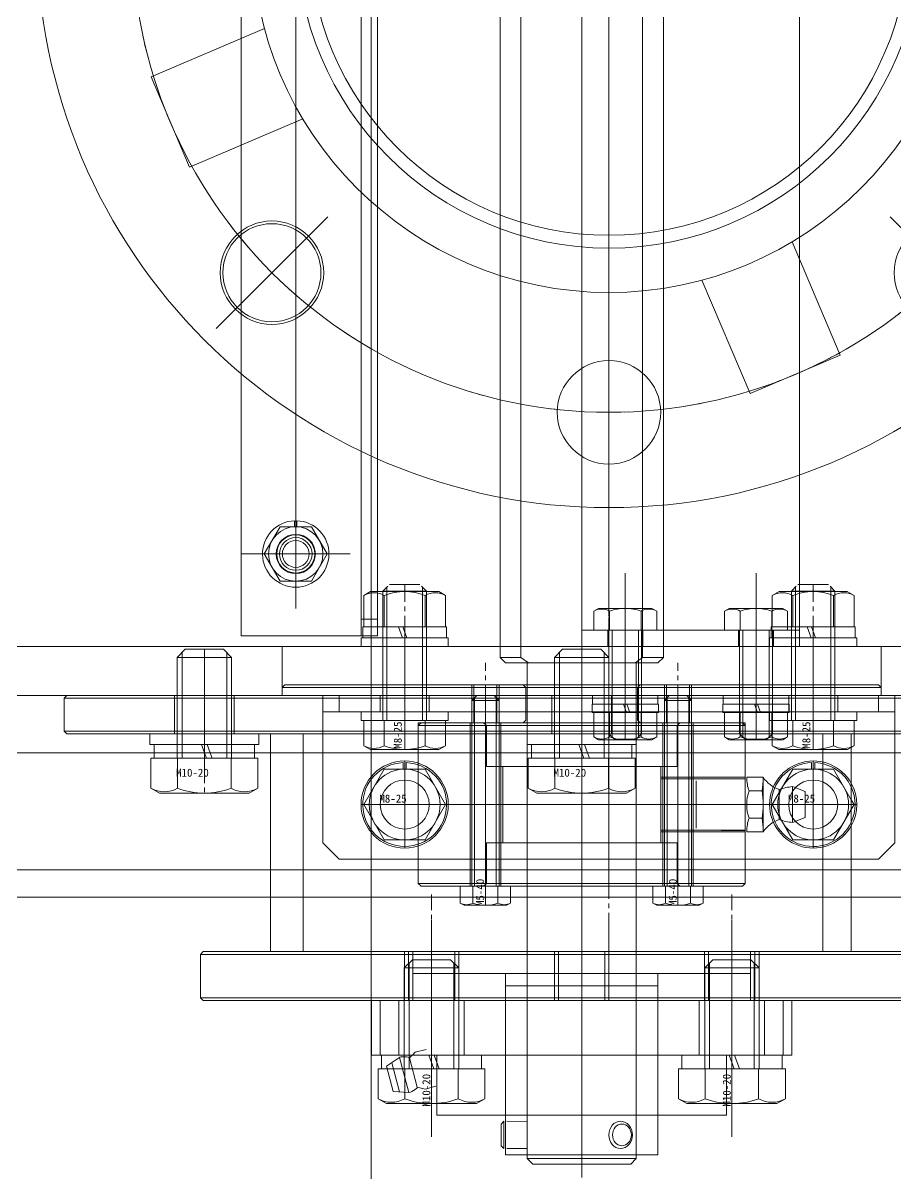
# Model space of a CAD drawing. Units: millimetres at full size. Extents: x -21196 to 21204, y -11807 to 11807.
# Drawn here: x -12754.5 to -12594.4, y -4300 to -4088.9 of the extents above; entities that cross this region are included whole.
import ezdxf
from ezdxf.enums import TextEntityAlignment as Align

# ---------------------------------------------------------------- set-up
doc = ezdxf.new("R2010")
doc.units = ezdxf.units.MM
doc.header["$LTSCALE"] = 0.5
doc.linetypes.add('USER4', pattern=[27.1, 22, -1.7, 1.7, -1.7])
doc.layers.add('1-0_設備-5(241129配置図菊池追記(立面図).jww)(機器配置図 260128.dwg)', color=7, linetype='Continuous', lineweight=9)
doc.styles.add('ＭＳ ゴシック', font='')
doc.styles.get('ＭＳ ゴシック').set_extended_font_data('MS Gothic')

msp = doc.modelspace()

# ---------------------------------------------------------------- linework, layer by layer
at = {"layer": '1-0_設備-5(241129配置図菊池追記(立面図).jww)(機器配置図 260128.dwg)'}
for p, q in [((-12690.5242, -3505.1129), (-12690.5242, -4575.1129)), ((-12663.0725, -4205.3557), (-12663.0725, -3939.3557)), ((-12640.7119, -4205.3557), (-12640.7119, -3939.3557)), ((-12714.3922, -3944.3558), (-12714.3922, -4201.3558)), ((-12692.3922, -3944.3558), (-12692.3922, -4201.3558)), ((-12689.3922, -3944.3558), (-12689.3922, -4201.3558)), ((-12666.8922, -4205.3557), (-12666.8922, -3945.3557)), ((-12636.8922, -4205.3557), (-12636.8922, -3945.3557)), ((-12646.8922, -3947.8558), (-12646.8922, -4197.8558)), ((-12704.3922, -3950.7558), (-12704.3922, -4194.9558)), ((-12710.13, -4089.9214), (-12730.953, -4098.7603)), ((-12719.0171, -4144.9807), (-12698.511, -4124.4746)), ((-12574.7673, -4144.9807), (-12595.2734, -4124.4746)), ((-12629.8266, -4136.0936), (-12620.9878, -4156.9166)), ((-12646.8922, -4174.8558), (-12646.8922, -4145.8558)), ((-12707.2789, -4181.3558), (-12710.1657, -4186.3558)), ((-12704.6172, -4181.3558), (-12704.6172, -4180.26)), ((-12704.1672, -4181.3558), (-12704.1672, -4180.26)), ((-12695.7922, -4186.3558), (-12712.9922, -4186.3558)), ((-12710.1657, -4186.3558), (-12707.2789, -4191.3558)), ((-12701.5054, -4191.3558), (-12698.6187, -4186.3558)), ((-12707.2789, -4191.3558), (-12701.5054, -4191.3558)), ((-12688.3922, -4193.1558), (-12687.4922, -4192.2559)), ((-12687.6422, -4197.2559), (-12687.6422, -4192.4058)), ((-12687.1922, -4191.9558), (-12681.5922, -4191.9558)), ((-12680.3922, -4193.1558), (-12681.2922, -4192.2559)), ((-12681.1422, -4197.2559), (-12681.1422, -4192.4058)), ((-12613.3922, -4193.1558), (-12612.4922, -4192.2559)), ((-12612.6422, -4197.2559), (-12612.6422, -4192.4058)), ((-12612.1922, -4191.9558), (-12606.5922, -4191.9558)), ((-12605.3922, -4193.1558), (-12606.2922, -4192.2559)), ((-12606.1422, -4197.2559), (-12606.1422, -4192.4058)), ((-12678.1422, -4193.2559), (-12690.6422, -4193.2559)), ((-12688.3922, -4193.1558), (-12680.3922, -4193.1558)), ((-12688.3922, -4197.2559), (-12688.3922, -4193.1558)), ((-12688.145, -4199.7559), (-12688.145, -4193.9808)), ((-12680.6394, -4199.7559), (-12680.6394, -4193.9808)), ((-12680.3922, -4197.2559), (-12680.3922, -4193.1558)), ((-12603.1422, -4193.2559), (-12615.6422, -4193.2559)), ((-12613.3922, -4193.1558), (-12605.3922, -4193.1558)), ((-12613.3922, -4197.2559), (-12613.3922, -4193.1558)), ((-12613.145, -4199.7559), (-12613.145, -4193.9808)), ((-12605.6394, -4199.7559), (-12605.6394, -4193.9808)), ((-12605.3922, -4197.2559), (-12605.3922, -4193.1558)), ((-12649.6657, -4196.8601), (-12648.7922, -4196.3558)), ((-12638.9922, -4196.3558), (-12648.7922, -4196.3558)), ((-12638.1187, -4196.8601), (-12638.9922, -4196.3558)), ((-12625.6657, -4196.8601), (-12624.7922, -4196.3558)), ((-12614.9922, -4196.3558), (-12624.7922, -4196.3558)), ((-12614.1187, -4196.8601), (-12614.9922, -4196.3558)), ((-12689.3922, -4198.3558), (-12692.3922, -4198.3558)), ((-12688.3922, -4216.9558), (-12688.3922, -4197.2559)), ((-12687.6422, -4216.9558), (-12687.6422, -4197.2559)), ((-12681.1422, -4216.9558), (-12681.1422, -4197.2559)), ((-12680.3922, -4216.9558), (-12680.3922, -4197.2559)), ((-12649.6657, -4200.3558), (-12649.6657, -4196.8601)), ((-12646.7789, -4200.3558), (-12646.7789, -4196.8601)), ((-12641.0054, -4200.3558), (-12641.0054, -4196.8601)), ((-12638.1187, -4200.3558), (-12638.1187, -4196.8601)), ((-12625.6657, -4200.3558), (-12625.6657, -4196.8601)), ((-12622.7789, -4200.3558), (-12622.7789, -4196.8601)), ((-12617.0054, -4200.3558), (-12617.0054, -4196.8601)), ((-12614.1187, -4200.3558), (-12614.1187, -4196.8601)), ((-12613.3922, -4216.9558), (-12613.3922, -4197.2559)), ((-12612.6422, -4216.9558), (-12612.6422, -4197.2559)), ((-12606.1422, -4216.9558), (-12606.1422, -4197.2559)), ((-12605.3922, -4216.9558), (-12605.3922, -4197.2559)), ((-12685.5201, -4199.7559), (-12692.0922, -4199.7559)), ((-12692.0922, -4199.7559), (-12692.0922, -4201.7559)), ((-12676.8866, -4199.7559), (-12691.8977, -4199.7559)), ((-12684.7922, -4201.7559), (-12685.5201, -4199.7559)), ((-12676.6922, -4199.7559), (-12684.7201, -4199.7559)), ((-12683.9922, -4201.7559), (-12684.7201, -4199.7559)), ((-12676.6922, -4201.7559), (-12676.6922, -4199.7559)), ((-12651.8922, -4200.3558), (-12611.8922, -4200.3558)), ((-12638.1187, -4200.3558), (-12649.6657, -4200.3558)), ((-12647.0922, -4200.3558), (-12647.0922, -4203.3558)), ((-12646.8922, -4200.3558), (-12646.8922, -4212.9558)), ((-12646.2922, -4200.3558), (-12646.2922, -4219.9558)), ((-12641.4922, -4200.3558), (-12641.4922, -4219.9558)), ((-12640.8922, -4200.3558), (-12640.8922, -4212.9558)), ((-12640.6922, -4200.3558), (-12640.6922, -4203.3558)), ((-12614.1187, -4200.3558), (-12625.6657, -4200.3558)), ((-12623.0922, -4200.3558), (-12623.0922, -4203.3558)), ((-12622.8922, -4200.3558), (-12622.8922, -4212.9558)), ((-12622.2922, -4200.3558), (-12622.2922, -4219.9558)), ((-12617.4922, -4200.3558), (-12617.4922, -4219.9558)), ((-12610.5201, -4199.7559), (-12617.0922, -4199.7559)), ((-12617.0922, -4199.7559), (-12617.0922, -4201.7559)), ((-12601.8866, -4199.7559), (-12616.8977, -4199.7559)), ((-12616.8922, -4200.3558), (-12616.8922, -4212.9558)), ((-12616.6922, -4200.3558), (-12616.6922, -4203.3558)), ((-12609.7922, -4201.7559), (-12610.5201, -4199.7559)), ((-12601.6922, -4199.7559), (-12609.7201, -4199.7559)), ((-12608.9922, -4201.7559), (-12609.7201, -4199.7559)), ((-12601.6922, -4201.7559), (-12601.6922, -4199.7559)), ((-12689.3922, -4201.3558), (-12714.3922, -4201.3558)), ((-12692.3922, -4201.7559), (-12676.3922, -4201.7559)), ((-12692.3922, -4201.7559), (-12692.3922, -4203.3559)), ((-12684.7922, -4201.7559), (-12692.0922, -4201.7559)), ((-12676.6922, -4201.7559), (-12683.9922, -4201.7559)), ((-12676.3922, -4201.7559), (-12676.3922, -4203.3559)), ((-12617.3922, -4201.7559), (-12601.3922, -4201.7559)), ((-12617.3922, -4201.7559), (-12617.3922, -4203.3559)), ((-12609.7922, -4201.7559), (-12617.0922, -4201.7559)), ((-12601.6922, -4201.7559), (-12608.9922, -4201.7559)), ((-12601.3922, -4201.7559), (-12601.3922, -4203.3559)), ((-12726.1742, -4205.3558), (-12724.6742, -4203.8558)), ((-12725.2742, -4223.8558), (-12725.2742, -4204.4558)), ((-12724.6742, -4203.8558), (-12717.6742, -4203.8558)), ((-12716.1742, -4205.3558), (-12717.6742, -4203.8558)), ((-12717.0742, -4223.8558), (-12717.0742, -4204.4558)), ((-12706.8922, -4212.3558), (-12706.8922, -4203.3558)), ((-12676.3922, -4203.3559), (-12692.3922, -4203.3559)), ((-12656.8922, -4205.3558), (-12655.3922, -4203.8558)), ((-12655.9922, -4223.8558), (-12655.9922, -4204.4558)), ((-12655.3922, -4203.8558), (-12648.3922, -4203.8558)), ((-12646.8922, -4205.3558), (-12648.3922, -4203.8558)), ((-12647.7922, -4223.8558), (-12647.7922, -4204.4558)), ((-12601.3922, -4203.3559), (-12617.3922, -4203.3559)), ((-12596.8922, -4212.3558), (-12596.8922, -4203.3558)), ((-12726.1742, -4223.8558), (-12726.1742, -4205.3558)), ((-12726.1742, -4205.3558), (-12716.1742, -4205.3558)), ((-12716.1742, -4223.8558), (-12716.1742, -4205.3558)), ((-12666.8922, -4205.3557), (-12665.8922, -4206.3557)), ((-12663.0725, -4205.3557), (-12666.8922, -4205.3557)), ((-12665.8922, -4206.3557), (-12637.8922, -4206.3557)), ((-12661.6902, -4206.3557), (-12663.0725, -4205.3557)), ((-12661.8922, -4296.6557), (-12661.8922, -4206.3557)), ((-12656.8922, -4223.8558), (-12656.8922, -4205.3558)), ((-12656.8922, -4205.3558), (-12646.8922, -4205.3558)), ((-12646.8922, -4223.8558), (-12646.8922, -4205.3558)), ((-12642.0942, -4206.3557), (-12640.7119, -4205.3557)), ((-12641.8922, -4296.6557), (-12641.8922, -4206.3557)), ((-12706.3922, -4210.3558), (-12706.8922, -4210.8558)), ((-12706.8922, -4212.3558), (-12706.8922, -4210.8558)), ((-12706.8922, -4210.8558), (-12596.8922, -4210.8558)), ((-12706.3922, -4210.3558), (-12597.3922, -4210.3558)), ((-12672.0699, -4217.3558), (-12672.0699, -4210.3558)), ((-12671.6699, -4217.3558), (-12671.6699, -4210.3558)), ((-12667.4699, -4217.3558), (-12667.4699, -4210.3558)), ((-12667.0699, -4217.3558), (-12667.0699, -4210.3558)), ((-12662.1422, -4210.8558), (-12662.6422, -4210.3558)), ((-12662.1422, -4216.8558), (-12662.1422, -4210.8558)), ((-12641.6422, -4210.8558), (-12641.1422, -4210.3558)), ((-12641.6422, -4216.8558), (-12641.6422, -4210.8558)), ((-12636.7145, -4217.3558), (-12636.7145, -4210.3558)), ((-12636.3145, -4217.3558), (-12636.3145, -4210.3558)), ((-12632.1145, -4217.3558), (-12632.1145, -4210.3558)), ((-12631.7145, -4217.3558), (-12631.7145, -4210.3558)), ((-12597.3922, -4210.3558), (-12596.8922, -4210.8558)), ((-12596.8922, -4210.8558), (-12596.8922, -4212.3558)), ((-12746.8922, -4212.8558), (-12746.3922, -4212.3558)), ((-12746.8922, -4218.8558), (-12746.8922, -4212.8558)), ((-12746.8922, -4212.8558), (-12556.8922, -4212.8558)), ((-12746.3922, -4212.3558), (-12557.3922, -4212.3558)), ((-12726.6742, -4219.3558), (-12726.6742, -4212.3558)), ((-12715.6742, -4219.3558), (-12715.6742, -4212.3558)), ((-12699.3922, -4239.3558), (-12699.3922, -4212.3558)), ((-12699.3922, -4212.3558), (-12594.3922, -4212.3558)), ((-12696.3922, -4212.3558), (-12696.3922, -4215.3558)), ((-12688.8922, -4212.3558), (-12688.8922, -4215.3558)), ((-12679.8922, -4212.3558), (-12679.8922, -4215.3558)), ((-12672.0699, -4213.2558), (-12671.1699, -4212.3558)), ((-12672.0699, -4213.2558), (-12667.0699, -4213.2558)), ((-12672.0699, -4247.3558), (-12672.0699, -4213.2558)), ((-12671.5699, -4247.3558), (-12671.5699, -4212.7558)), ((-12671.1699, -4212.3558), (-12667.9699, -4212.3558)), ((-12667.0699, -4213.2558), (-12667.9699, -4212.3558)), ((-12667.5699, -4247.3558), (-12667.5699, -4212.7558)), ((-12667.0699, -4247.3558), (-12667.0699, -4213.2558)), ((-12657.3922, -4219.3558), (-12657.3922, -4212.3558)), ((-12649.8922, -4213.9558), (-12649.8922, -4212.3558)), ((-12637.8922, -4212.3558), (-12649.8922, -4212.3558)), ((-12646.8922, -4219.3558), (-12646.8922, -4212.9558)), ((-12646.3922, -4219.3558), (-12646.3922, -4212.3558)), ((-12640.8922, -4219.3558), (-12640.8922, -4212.9558)), ((-12637.8922, -4213.9558), (-12637.8922, -4212.3558)), ((-12636.7145, -4213.2558), (-12635.8145, -4212.3558)), ((-12636.7145, -4213.2558), (-12631.7145, -4213.2558)), ((-12636.7145, -4247.3558), (-12636.7145, -4213.2558)), ((-12636.2145, -4247.3558), (-12636.2145, -4212.7558)), ((-12635.8145, -4212.3558), (-12632.6145, -4212.3558)), ((-12631.7145, -4213.2558), (-12632.6145, -4212.3558)), ((-12632.2145, -4247.3558), (-12632.2145, -4212.7558)), ((-12631.7145, -4247.3558), (-12631.7145, -4213.2558)), ((-12625.8922, -4213.9558), (-12625.8922, -4212.3558)), ((-12613.8922, -4212.3558), (-12625.8922, -4212.3558)), ((-12622.8922, -4219.3558), (-12622.8922, -4212.9558)), ((-12616.8922, -4219.3558), (-12616.8922, -4212.9558)), ((-12613.8922, -4212.3558), (-12613.8922, -4215.3558)), ((-12613.8922, -4213.9558), (-12613.8922, -4212.3558)), ((-12604.8922, -4212.3558), (-12604.8922, -4215.3558)), ((-12597.3922, -4212.3558), (-12597.3922, -4215.3558)), ((-12594.3922, -4212.3558), (-12594.3922, -4222.8558)), ((-12699.3922, -4215.3558), (-12594.3922, -4215.3558)), ((-12692.3922, -4215.3558), (-12676.3922, -4215.3558)), ((-12692.3922, -4215.3558), (-12692.3922, -4216.9558)), ((-12676.3922, -4215.3558), (-12676.3922, -4216.9558)), ((-12649.9922, -4213.9558), (-12644.1922, -4213.9558)), ((-12649.9922, -4213.9558), (-12649.9922, -4215.4558)), ((-12649.9922, -4215.4558), (-12643.6462, -4215.4558)), ((-12637.8922, -4213.9558), (-12649.8922, -4213.9558)), ((-12649.6657, -4215.4558), (-12649.6657, -4219.9515)), ((-12649.6657, -4215.4558), (-12638.1187, -4215.4558)), ((-12646.7789, -4215.4558), (-12646.7789, -4219.9515)), ((-12644.1922, -4213.9558), (-12643.6462, -4215.4558)), ((-12643.8922, -4215.4558), (-12643.8922, -4213.9558)), ((-12643.8922, -4220.4558), (-12643.8922, -4215.4558)), ((-12643.5922, -4213.9558), (-12637.7922, -4213.9558)), ((-12643.5922, -4213.9558), (-12643.0462, -4215.4558)), ((-12643.0462, -4215.4558), (-12637.7922, -4215.4558)), ((-12641.0054, -4215.4558), (-12641.0054, -4219.9515)), ((-12637.7922, -4215.4558), (-12637.7922, -4213.9558)), ((-12625.9922, -4213.9558), (-12620.1922, -4213.9558)), ((-12625.9922, -4213.9558), (-12625.9922, -4215.4558)), ((-12625.9922, -4215.4558), (-12619.6462, -4215.4558)), ((-12613.8922, -4213.9558), (-12625.8922, -4213.9558)), ((-12625.6657, -4215.4558), (-12625.6657, -4219.9515)), ((-12625.6657, -4215.4558), (-12614.1187, -4215.4558)), ((-12622.7789, -4215.4558), (-12622.7789, -4219.9515)), ((-12620.1922, -4213.9558), (-12619.6462, -4215.4558)), ((-12619.8922, -4215.4558), (-12619.8922, -4213.9558)), ((-12619.8922, -4220.4558), (-12619.8922, -4215.4558)), ((-12619.5922, -4213.9558), (-12613.7922, -4213.9558)), ((-12619.5922, -4213.9558), (-12619.0462, -4215.4558)), ((-12619.0462, -4215.4558), (-12613.7922, -4215.4558)), ((-12617.3922, -4215.3558), (-12601.3922, -4215.3558)), ((-12617.3922, -4215.3558), (-12617.3922, -4216.9558)), ((-12617.0054, -4215.4558), (-12617.0054, -4219.9515)), ((-12613.7922, -4215.4558), (-12613.7922, -4213.9558)), ((-12601.3922, -4215.3558), (-12601.3922, -4216.9558)), ((-12676.3922, -4216.9558), (-12692.3922, -4216.9558)), ((-12676.8866, -4216.9558), (-12691.8977, -4216.9558)), ((-12691.8977, -4216.9558), (-12691.8977, -4221.5598)), ((-12688.145, -4216.9558), (-12688.145, -4221.5598)), ((-12681.8922, -4217.3558), (-12662.6422, -4217.3558)), ((-12681.8922, -4217.3558), (-12681.8922, -4219.3558)), ((-12681.8922, -4217.8558), (-12681.3922, -4217.3558)), ((-12681.3922, -4217.3558), (-12651.8922, -4217.3558)), ((-12680.6394, -4216.9558), (-12680.6394, -4221.5598)), ((-12676.8866, -4216.9558), (-12676.8866, -4221.5598)), ((-12672.3699, -4247.3558), (-12672.3699, -4217.3558)), ((-12669.3922, -4217.8558), (-12669.8922, -4217.3558)), ((-12666.7699, -4247.3558), (-12666.7699, -4217.3558)), ((-12662.6422, -4217.3558), (-12662.1422, -4216.8558)), ((-12622.3922, -4217.3558), (-12651.8922, -4217.3558)), ((-12641.1422, -4217.3558), (-12641.6422, -4216.8558)), ((-12641.1422, -4217.3558), (-12621.8922, -4217.3558)), ((-12637.0145, -4247.3558), (-12637.0145, -4217.3558)), ((-12634.3922, -4217.8558), (-12633.8922, -4217.3558)), ((-12631.4145, -4247.3558), (-12631.4145, -4217.3558)), ((-12621.8922, -4217.8558), (-12622.3922, -4217.3558)), ((-12621.8922, -4217.3558), (-12621.8922, -4219.3558)), ((-12601.3922, -4216.9558), (-12617.3922, -4216.9558)), ((-12601.8866, -4216.9558), (-12616.8977, -4216.9558)), ((-12616.8977, -4216.9558), (-12616.8977, -4221.5598)), ((-12613.145, -4216.9558), (-12613.145, -4221.5598)), ((-12605.6394, -4216.9558), (-12605.6394, -4221.5598)), ((-12601.8866, -4216.9558), (-12601.8866, -4221.5598)), ((-12746.3922, -4219.3558), (-12746.8922, -4218.8558)), ((-12746.8922, -4218.8558), (-12556.8922, -4218.8558)), ((-12557.3922, -4219.3558), (-12746.3922, -4219.3558)), ((-12711.1742, -4219.3558), (-12731.1742, -4219.3558)), ((-12731.1742, -4221.3558), (-12731.1742, -4219.3558)), ((-12711.1742, -4221.3558), (-12711.1742, -4219.3558)), ((-12709.0422, -4219.3558), (-12651.8922, -4219.3558)), ((-12709.0422, -4219.3558), (-12709.0422, -4222.8558)), ((-12703.0422, -4219.3558), (-12703.0422, -4259.3558)), ((-12681.8922, -4246.8558), (-12681.8922, -4217.8558)), ((-12681.8922, -4217.8558), (-12651.8922, -4217.8558)), ((-12669.3922, -4217.8558), (-12669.3922, -4225.3558)), ((-12641.8922, -4219.3558), (-12661.8922, -4219.3558)), ((-12661.8922, -4221.3558), (-12661.8922, -4219.3558)), ((-12621.8922, -4217.8558), (-12651.8922, -4217.8558)), ((-12602.3988, -4219.3558), (-12651.8922, -4219.3558)), ((-12651.8922, -4219.3558), (-12651.8922, -4259.3558)), ((-12646.8922, -4219.3558), (-12645.8922, -4220.3558)), ((-12640.8922, -4219.3558), (-12646.8922, -4219.3558)), ((-12640.8922, -4219.3558), (-12641.8922, -4220.3558)), ((-12641.8922, -4221.3558), (-12641.8922, -4219.3558)), ((-12634.3922, -4217.8558), (-12634.3922, -4225.3558)), ((-12622.8922, -4219.3558), (-12621.8922, -4220.3558)), ((-12616.8922, -4219.3558), (-12622.8922, -4219.3558)), ((-12621.8922, -4246.8558), (-12621.8922, -4217.8558)), ((-12616.8922, -4219.3558), (-12617.8922, -4220.3558)), ((-12607.595, -4219.3558), (-12607.595, -4259.3558)), ((-12602.3988, -4219.3558), (-12602.3988, -4222.8558)), ((-12711.1742, -4221.3558), (-12731.1742, -4221.3558)), ((-12730.3742, -4221.3558), (-12730.3742, -4222.8558)), ((-12721.1283, -4222.8558), (-12721.6742, -4221.3558)), ((-12720.1283, -4222.8558), (-12720.6742, -4221.3558)), ((-12711.9742, -4221.3558), (-12711.9742, -4222.8558)), ((-12691.8977, -4221.5598), (-12690.6922, -4222.2558)), ((-12676.8866, -4221.5598), (-12678.0922, -4222.2558)), ((-12641.8922, -4221.3558), (-12661.8922, -4221.3558)), ((-12661.0922, -4221.3558), (-12661.0922, -4222.8558)), ((-12651.8462, -4222.8558), (-12652.3922, -4221.3558)), ((-12650.8462, -4222.8558), (-12651.3922, -4221.3558)), ((-12649.6657, -4219.9515), (-12648.7922, -4220.4558)), ((-12648.7922, -4220.4558), (-12638.9922, -4220.4558)), ((-12641.8922, -4220.3558), (-12645.8922, -4220.3558)), ((-12642.6922, -4221.3558), (-12642.6922, -4222.8558)), ((-12625.6657, -4219.9515), (-12624.7922, -4220.4558)), ((-12624.7922, -4220.4558), (-12614.9922, -4220.4558)), ((-12617.8922, -4220.3558), (-12621.8922, -4220.3558)), ((-12616.8977, -4221.5598), (-12615.6922, -4222.2558)), ((-12601.8866, -4221.5598), (-12603.0922, -4222.2558)), ((-12481.8922, -4222.8558), (-13036.8922, -4222.8558)), ((-12730.9892, -4223.8558), (-12730.9892, -4229.3523)), ((-12711.3593, -4223.8558), (-12730.9892, -4223.8558)), ((-12730.3742, -4223.8558), (-12730.3742, -4222.8558)), ((-12726.0817, -4223.8558), (-12726.0817, -4229.3523)), ((-12721.1283, -4222.8558), (-12720.7643, -4223.8558)), ((-12720.1283, -4222.8558), (-12719.7643, -4223.8558)), ((-12716.2668, -4223.8558), (-12716.2668, -4229.3523)), ((-12711.9742, -4223.8558), (-12711.9742, -4222.8558)), ((-12711.3593, -4223.8558), (-12711.3593, -4229.3523)), ((-12709.0422, -4222.8558), (-12709.0422, -4259.3558)), ((-12690.6922, -4222.2558), (-12678.0922, -4222.2558)), ((-12661.7071, -4223.8558), (-12661.7071, -4229.3523)), ((-12642.0772, -4223.8558), (-12661.7071, -4223.8558)), ((-12661.0922, -4223.8558), (-12661.0922, -4222.8558)), ((-12656.7997, -4223.8558), (-12656.7997, -4229.3523)), ((-12651.8462, -4222.8558), (-12651.4823, -4223.8558)), ((-12650.8462, -4222.8558), (-12650.4823, -4223.8558)), ((-12646.9847, -4223.8558), (-12646.9847, -4229.3523)), ((-12642.6922, -4223.8558), (-12642.6922, -4222.8558)), ((-12642.0772, -4223.8558), (-12642.0772, -4229.3523)), ((-12615.6922, -4222.2558), (-12603.0922, -4222.2558)), ((-12602.3988, -4222.8558), (-12602.3988, -4259.3558)), ((-12680.6394, -4225.8558), (-12688.145, -4225.8558)), ((-12684.6922, -4225.8558), (-12684.6922, -4224.6617)), ((-12684.3922, -4239.8558), (-12684.3922, -4224.8558)), ((-12684.0922, -4225.8558), (-12684.0922, -4224.6617)), ((-12676.8866, -4232.3558), (-12680.6394, -4225.8558)), ((-12669.3922, -4225.3558), (-12634.3922, -4225.3558)), ((-12666.3922, -4239.3558), (-12666.3922, -4225.3558)), ((-12637.3922, -4239.3558), (-12637.3922, -4225.3558)), ((-12605.6394, -4225.8558), (-12613.145, -4225.8558)), ((-12609.6922, -4225.8558), (-12609.6922, -4224.6617)), ((-12609.3922, -4239.8558), (-12609.3922, -4224.8558)), ((-12609.0922, -4225.8558), (-12609.0922, -4224.6617)), ((-12602.3988, -4231.4687), (-12605.6394, -4225.8558)), ((-12684.3922, -4226.7558), (-12684.3922, -4237.9558)), ((-12637.3922, -4227.3558), (-12621.8922, -4227.3558)), ((-12637.3922, -4227.6558), (-12621.8922, -4227.6558)), ((-12630.8922, -4228.0251), (-12630.8922, -4236.6866)), ((-12621.8922, -4227.5558), (-12630.7231, -4227.6558)), ((-12621.8922, -4227.5558), (-12621.8922, -4237.1558)), ((-12621.8922, -4228.0251), (-12621.8922, -4236.6866)), ((-12618.5922, -4227.3558), (-12621.5922, -4227.3558)), ((-12618.5922, -4227.3558), (-12618.5922, -4237.3558)), ((-12609.3922, -4226.7558), (-12609.3922, -4237.9558)), ((-12730.9892, -4229.3523), (-12729.4242, -4230.2558)), ((-12729.4242, -4230.2558), (-12712.9242, -4230.2558)), ((-12711.3593, -4229.3523), (-12712.9242, -4230.2558)), ((-12661.7071, -4229.3523), (-12660.1422, -4230.2558)), ((-12660.1422, -4230.2558), (-12643.6422, -4230.2558)), ((-12642.0772, -4229.3523), (-12643.6422, -4230.2558)), ((-12618.7627, -4229.8558), (-12621.1716, -4229.8558)), ((-12615.6292, -4229.5847), (-12615.6292, -4235.127)), ((-12613.1922, -4229.0558), (-12613.1922, -4235.6558)), ((-12610.8922, -4229.9558), (-12613.1922, -4229.0558)), ((-12610.8922, -4229.9558), (-12610.8922, -4234.7558)), ((-12680.6394, -4238.8558), (-12676.8866, -4232.3558)), ((-12610.3922, -4232.3558), (-12631.8922, -4232.3558)), ((-12601.8866, -4232.3558), (-12602.3988, -4231.4687)), ((-12602.3988, -4233.243), (-12601.8866, -4232.3558)), ((-12605.6394, -4238.8558), (-12602.3988, -4233.243)), ((-12618.7627, -4234.8558), (-12621.1716, -4234.8558)), ((-12610.8922, -4234.7558), (-12613.1922, -4235.6558)), ((-12688.145, -4238.8558), (-12680.6394, -4238.8558)), ((-12637.3922, -4237.0558), (-12621.8922, -4237.0558)), ((-12637.3922, -4237.3558), (-12621.8922, -4237.3558)), ((-12621.8922, -4237.1558), (-12630.7219, -4237.0584)), ((-12618.5922, -4237.3558), (-12621.5922, -4237.3558)), ((-12613.145, -4238.8558), (-12605.6394, -4238.8558)), ((-12696.3922, -4242.3558), (-12699.3922, -4239.3558)), ((-12669.3922, -4246.8558), (-12669.3922, -4239.3558)), ((-12634.3922, -4239.3558), (-12669.3922, -4239.3558)), ((-12634.3922, -4246.8558), (-12634.3922, -4239.3558)), ((-12696.3922, -4242.3558), (-12602.3988, -4242.3558)), ((-12486.8922, -4244.3558), (-12806.8922, -4244.3558)), ((-12681.8922, -4246.8558), (-12651.8922, -4246.8558)), ((-12681.8922, -4246.8558), (-12681.3922, -4247.3558)), ((-12681.3922, -4247.3558), (-12651.8922, -4247.3558)), ((-12674.1887, -4247.3558), (-12674.1887, -4250.4408)), ((-12664.9511, -4247.3558), (-12674.1887, -4247.3558)), ((-12671.8793, -4247.3558), (-12671.8793, -4250.4408)), ((-12669.8922, -4247.3558), (-12669.3922, -4246.8558)), ((-12667.2605, -4247.3558), (-12667.2605, -4250.4408)), ((-12664.9511, -4247.3558), (-12664.9511, -4250.4408)), ((-12621.8922, -4246.8558), (-12651.8922, -4246.8558)), ((-12622.3922, -4247.3558), (-12651.8922, -4247.3558)), ((-12638.8333, -4247.3558), (-12638.8333, -4250.4408)), ((-12629.5957, -4247.3558), (-12638.8333, -4247.3558)), ((-12636.5239, -4247.3558), (-12636.5239, -4250.4408)), ((-12633.8922, -4247.3558), (-12634.3922, -4246.8558)), ((-12631.9051, -4247.3558), (-12631.9051, -4250.4408)), ((-12629.5957, -4247.3558), (-12629.5957, -4250.4408)), ((-12621.8922, -4246.8558), (-12622.3922, -4247.3558)), ((-12709.0422, -4249.3558), (-12602.3988, -4249.3558)), ((-12674.1887, -4250.4408), (-12673.4699, -4250.8558)), ((-12673.4699, -4250.8558), (-12665.6699, -4250.8558)), ((-12664.9511, -4250.4408), (-12665.6699, -4250.8558)), ((-12638.8333, -4250.4408), (-12638.1145, -4250.8558)), ((-12638.1145, -4250.8558), (-12630.3145, -4250.8558)), ((-12629.5957, -4250.4408), (-12630.3145, -4250.8558)), ((-12721.8922, -4259.8558), (-12581.8922, -4259.8558)), ((-12709.0422, -4259.3558), (-12651.8922, -4259.3558)), ((-12684.4422, -4268.3558), (-12684.4422, -4259.3558)), ((-12683.6922, -4268.3558), (-12683.6922, -4259.3558)), ((-12682.8922, -4268.3558), (-12682.8922, -4259.3558)), ((-12675.1922, -4268.3558), (-12675.1922, -4259.3558)), ((-12674.4422, -4268.3558), (-12674.4422, -4259.3558)), ((-12656.8922, -4268.3558), (-12656.8922, -4259.3558)), ((-12656.1422, -4268.3558), (-12656.1422, -4259.3558)), ((-12602.3988, -4259.3558), (-12651.8922, -4259.3558)), ((-12647.6422, -4268.3558), (-12647.6422, -4259.3558)), ((-12646.8922, -4268.3558), (-12646.8922, -4259.3558)), ((-12629.3422, -4268.3558), (-12629.3422, -4259.3558)), ((-12628.5922, -4268.3558), (-12628.5922, -4259.3558)), ((-12620.8922, -4268.3558), (-12620.8922, -4259.3558)), ((-12620.0922, -4268.3558), (-12620.0922, -4259.3558)), ((-12619.3422, -4268.3558), (-12619.3422, -4259.3558)), ((-12684.4694, -4262.3558), (-12682.9694, -4260.8558)), ((-12683.5694, -4280.8558), (-12683.5694, -4261.4558)), ((-12682.9694, -4260.8558), (-12675.9694, -4260.8558)), ((-12674.4694, -4262.3558), (-12675.9694, -4260.8558)), ((-12675.3694, -4280.8558), (-12675.3694, -4261.4558)), ((-12629.315, -4262.3558), (-12627.815, -4260.8558)), ((-12628.415, -4280.8558), (-12628.415, -4261.4558)), ((-12627.815, -4260.8558), (-12620.815, -4260.8558)), ((-12619.315, -4262.3558), (-12620.815, -4260.8558)), ((-12620.215, -4280.8558), (-12620.215, -4261.4558)), ((-12684.4694, -4280.8558), (-12684.4694, -4262.3558)), ((-12684.4694, -4262.3558), (-12674.4694, -4262.3558)), ((-12674.4694, -4280.8558), (-12674.4694, -4262.3558)), ((-12665.8922, -4263.3558), (-12665.8922, -4289.3558)), ((-12637.8922, -4263.3558), (-12637.8922, -4289.3558)), ((-12629.315, -4280.8558), (-12629.315, -4262.3558)), ((-12629.315, -4262.3558), (-12619.315, -4262.3558)), ((-12619.315, -4280.8558), (-12619.315, -4262.3558)), ((-12665.8922, -4265.6558), (-12637.8922, -4265.6558)), ((-12661.8922, -4265.6558), (-12661.8922, -4296.6558)), ((-12641.8922, -4265.6558), (-12641.8922, -4296.6558)), ((-12721.8922, -4267.8558), (-12581.8922, -4267.8558)), ((-12690.4694, -4268.3558), (-12613.315, -4268.3558)), ((-12690.4694, -4278.3558), (-12690.4694, -4268.3558)), ((-12688.8922, -4278.3558), (-12688.8922, -4268.3558)), ((-12685.4694, -4278.3558), (-12685.4694, -4268.3558)), ((-12673.4694, -4278.3558), (-12673.4694, -4268.3558)), ((-12630.315, -4278.3558), (-12630.315, -4268.3558)), ((-12618.315, -4278.3558), (-12618.315, -4268.3558)), ((-12614.8922, -4278.3558), (-12614.8922, -4268.3558)), ((-12613.315, -4278.3558), (-12613.315, -4268.3558)), ((-12690.4694, -4278.3558), (-12613.315, -4278.3558)), ((-12688.6694, -4278.3558), (-12688.6694, -4280.8558)), ((-12688.6694, -4278.3558), (-12670.2694, -4278.3558)), ((-12683.0105, -4278.3558), (-12683.5284, -4278.8401)), ((-12683.5284, -4278.8401), (-12682.0794, -4284.2494)), ((-12682.4427, -4277.8249), (-12682.9856, -4278.3325)), ((-12680.4703, -4277.296), (-12682.4427, -4277.8249)), ((-12679.9694, -4278.3558), (-12679.0594, -4280.8558)), ((-12678.9694, -4278.3558), (-12678.0594, -4280.8558)), ((-12678.4694, -4287.2558), (-12678.4694, -4278.3558)), ((-12670.2694, -4280.8558), (-12670.2694, -4278.3558)), ((-12633.515, -4278.3558), (-12633.515, -4280.8558)), ((-12633.515, -4278.3558), (-12615.115, -4278.3558)), ((-12625.315, -4287.2558), (-12625.315, -4278.3558)), ((-12624.815, -4278.3558), (-12623.9051, -4280.8558)), ((-12623.815, -4278.3558), (-12622.9051, -4280.8558)), ((-12615.115, -4280.8558), (-12615.115, -4278.3558)), ((-12689.2843, -4280.8558), (-12689.2843, -4286.3523)), ((-12669.6544, -4280.8558), (-12689.2843, -4280.8558)), ((-12686.7522, -4279.7384), (-12685.3201, -4285.0832)), ((-12684.3768, -4280.8558), (-12684.3768, -4286.3523)), ((-12674.5619, -4280.8558), (-12674.5619, -4286.3523)), ((-12669.6544, -4280.8558), (-12669.6544, -4286.3523)), ((-12634.13, -4280.8558), (-12634.13, -4286.3523)), ((-12614.5001, -4280.8558), (-12634.13, -4280.8558)), ((-12629.2225, -4280.8558), (-12629.2225, -4286.3523)), ((-12619.4076, -4280.8558), (-12619.4076, -4286.3523)), ((-12614.5001, -4280.8558), (-12614.5001, -4286.3523)), ((-12689.2843, -4286.3523), (-12687.7194, -4287.2558)), ((-12687.7194, -4287.2558), (-12671.2194, -4287.2558)), ((-12678.4694, -4287.2558), (-12678.4694, -4289.3558)), ((-12669.6544, -4286.3523), (-12671.2194, -4287.2558)), ((-12634.13, -4286.3523), (-12632.565, -4287.2558)), ((-12632.565, -4287.2558), (-12616.065, -4287.2558)), ((-12625.315, -4287.2558), (-12625.315, -4289.3558)), ((-12614.5001, -4286.3523), (-12616.065, -4287.2558)), ((-12678.4694, -4289.3558), (-12625.315, -4289.3558)), ((-12665.8922, -4289.3558), (-12665.8922, -4296.6558)), ((-12637.8922, -4289.3558), (-12637.8922, -4296.6558)), ((-12666.6671, -4291.0063), (-12666.1671, -4290.5063)), ((-12666.1671, -4290.5063), (-12666.1671, -4295.5063)), ((-12661.8922, -4290.5145), (-12665.6671, -4290.5063)), ((-12661.8922, -4295.5145), (-12665.6671, -4295.5063)), ((-12665.8922, -4296.6558), (-12637.8922, -4296.6558)), ((-12661.8922, -4297.3557), (-12661.8922, -4296.6557)), ((-12661.8922, -4297.3557), (-12641.8922, -4297.3557)), ((-12661.8922, -4297.3557), (-12660.8922, -4298.3557)), ((-12641.8922, -4297.3557), (-12642.8922, -4298.3557)), ((-12641.8922, -4297.3557), (-12641.8922, -4296.6557)), ((-12660.8922, -4298.3557), (-12642.8922, -4298.3557))]:
    msp.add_line(p, q, dxfattribs=at)
at = {"layer": '1-0_設備-5(241129配置図菊池追記(立面図).jww)(機器配置図 260128.dwg)', "linetype": 'USER4'}
for p, q in [((-12651.8922, -3761.3557), (-12651.8922, -4303.3557)), ((-12646.8922, -3886.3558), (-12646.8922, -4259.3558)), ((-12704.3922, -3949.3558), (-12704.3922, -4196.3558)), ((-12699.4302, -4125.3939), (-12718.0978, -4144.0615)), ((-12704.3922, -4192.4558), (-12704.3922, -4180.2558)), ((-12694.3922, -4186.3558), (-12714.3922, -4186.3558)), ((-12710.4922, -4186.3558), (-12698.2922, -4186.3558)), ((-12643.8922, -4189.8558), (-12643.8922, -4213.8558)), ((-12619.8922, -4189.8558), (-12619.8922, -4213.8558)), ((-12684.3922, -4222.2558), (-12684.3922, -4191.9558)), ((-12609.3922, -4222.2558), (-12609.3922, -4191.9558)), ((-12643.8922, -4220.3558), (-12643.8922, -4192.8558)), ((-12619.8922, -4220.3558), (-12619.8922, -4192.8558)), ((-12651.8922, -4228.3558), (-12651.8922, -4201.3558)), ((-12721.1742, -4203.8558), (-12721.1742, -4230.2558)), ((-12651.8922, -4212.3558), (-12651.8922, -4203.3558)), ((-12651.8922, -4203.8558), (-12651.8922, -4230.2558)), ((-12721.1742, -4225.3558), (-12721.1742, -4206.3558)), ((-12669.5699, -4221.3558), (-12669.5699, -4206.3558)), ((-12634.2145, -4221.3558), (-12634.2145, -4206.3558)), ((-12684.3922, -4207.3558), (-12684.3922, -4220.3558)), ((-12646.8922, -4207.3558), (-12646.8922, -4247.3558)), ((-12609.3922, -4207.3558), (-12609.3922, -4220.3558)), ((-12669.5699, -4250.8558), (-12669.5699, -4212.3558)), ((-12651.8922, -4252.3558), (-12651.8922, -4212.3558)), ((-12651.8922, -4213.3558), (-12651.8922, -4265.3558)), ((-12634.2145, -4250.8558), (-12634.2145, -4212.3558)), ((-12669.5699, -4248.3558), (-12669.5699, -4216.3558)), ((-12634.2145, -4248.3558), (-12634.2145, -4216.3558)), ((-12684.3922, -4240.3558), (-12684.3922, -4224.3558)), ((-12684.3922, -4239.8558), (-12684.3922, -4224.8558)), ((-12684.3922, -4224.8558), (-12684.3922, -4239.8558)), ((-12609.3922, -4240.3558), (-12609.3922, -4224.3558)), ((-12609.3922, -4239.8558), (-12609.3922, -4224.8558)), ((-12609.3922, -4224.8558), (-12609.3922, -4239.8558)), ((-12692.3922, -4232.3558), (-12676.3922, -4232.3558)), ((-12691.8922, -4232.3558), (-12601.8922, -4232.3558)), ((-12601.8922, -4232.3558), (-12691.8922, -4232.3558)), ((-12685.6422, -4232.3558), (-12618.1422, -4232.3558)), ((-12617.3922, -4232.3558), (-12601.3922, -4232.3558)), ((-12679.4422, -4278.8558), (-12679.4422, -4248.8558)), ((-12651.8922, -4278.8558), (-12651.8922, -4248.8558)), ((-12624.3422, -4278.8558), (-12624.3422, -4248.8558)), ((-12679.4694, -4293.3558), (-12679.4694, -4253.3558)), ((-12624.315, -4293.3558), (-12624.315, -4253.3558)), ((-12651.8922, -4260.0258), (-12651.8922, -4299.9858)), ((-12679.4694, -4260.8558), (-12679.4694, -4287.2558)), ((-12624.315, -4260.8558), (-12624.315, -4287.2558))]:
    msp.add_line(p, q, dxfattribs=at)
at = {"layer": '1-0_設備-5(241129配置図菊池追記(立面図).jww)(機器配置図 260128.dwg)'}
for points in [[(-12651.8922, -4203.3558), (-12651.8922, -3942.3558), (-12611.8922, -3942.3558), (-12611.8922, -4203.3558)], [(-12486.8922, -4203.3558), (-12806.8922, -4203.3558), (-12806.8922, -4212.3558), (-12486.8922, -4212.3558)], [(-12721.8922, -4267.8558), (-12721.8922, -4259.8558), (-12721.3922, -4259.3558), (-12582.3922, -4259.3558), (-12581.8922, -4259.8558), (-12581.8922, -4267.8558), (-12582.3922, -4268.3558), (-12721.3922, -4268.3558)], [(-12683.6365, -4285.1843), (-12686.4775, -4285.0137), (-12687.7198, -4280.3773), (-12685.3448, -4278.8092)], [(-12661.8922, -4297.3557), (-12641.8922, -4297.3557), (-12642.8922, -4298.3557), (-12660.8922, -4298.3557)]]:
    msp.add_lwpolyline(points, close=True, dxfattribs=at)
for points in [[(-12703.0968, -4106.4905), (-12723.9198, -4115.3293), (-12730.953, -4098.7603)], [(-12613.2575, -4129.0604), (-12604.4187, -4149.8834), (-12620.9878, -4156.9166)], [(-12698.6187, -4186.3558), (-12701.5054, -4181.3558), (-12707.2789, -4181.3558)], [(-12691.8977, -4199.7559), (-12691.8977, -4193.9808), (-12690.6422, -4193.2559)], [(-12676.8866, -4199.7559), (-12676.8866, -4193.9808), (-12678.1422, -4193.2559)], [(-12616.8977, -4199.7559), (-12616.8977, -4193.9808), (-12615.6422, -4193.2559)], [(-12601.8866, -4199.7559), (-12601.8866, -4193.9808), (-12603.1422, -4193.2559)], [(-12640.7119, -4205.3557), (-12636.8922, -4205.3557), (-12637.8922, -4206.3557)], [(-12638.1187, -4215.4558), (-12638.1187, -4219.9515), (-12638.9922, -4220.4558)], [(-12614.1187, -4215.4558), (-12614.1187, -4219.9515), (-12614.9922, -4220.4558)], [(-12709.0422, -4249.3558), (-12806.8922, -4249.3558), (-12806.8922, -4222.8558)], [(-12602.3988, -4242.3558), (-12597.3922, -4242.3558), (-12594.3922, -4239.3558), (-12594.3922, -4222.8558)], [(-12486.8922, -4222.8558), (-12486.8922, -4249.3558), (-12602.3988, -4249.3558)], [(-12688.145, -4225.8558), (-12691.8977, -4232.3558), (-12688.145, -4238.8558)], [(-12613.145, -4225.8558), (-12616.8977, -4232.3558), (-12613.145, -4238.8558)], [(-12682.8922, -4268.3558), (-12682.8922, -4263.3558), (-12620.8922, -4263.3558), (-12620.8922, -4268.3558)], [(-12678.6586, -4284.0575), (-12680.631, -4284.586), (-12682.079, -4284.2493)], [(-12666.6671, -4291.0063), (-12666.6671, -4295.0063), (-12666.1671, -4295.5063)]]:
    msp.add_lwpolyline(points, dxfattribs=at)
for centre, radius in [((-13099.5215, -3870.1471), 388.031), ((-12646.8922, -4072.8558), 105), ((-12646.8922, -4072.8558), 87.5), ((-12646.8922, -4072.8558), 65.5), ((-12646.8922, -4072.8558), 57.35), ((-12646.8922, -4072.8558), 55), ((-12708.764, -4134.7277), 9.5), ((-12708.764, -4134.7277), 9), ((-12585.0204, -4134.7277), 9.5), ((-12646.8922, -4160.3558), 9.5), ((-12704.3922, -4186.3558), 5), ((-12704.3922, -4186.3558), 3.6), ((-12704.3922, -4186.3558), 3.5), ((-12704.3922, -4186.3558), 3), ((-12704.3922, -4186.3558), 2.458), ((-12704.3922, -4186.3558), 2.458), ((-12684.3922, -4232.3558), 8), ((-12684.3922, -4232.3558), 6.5), ((-12609.3922, -4232.3558), 6.5), ((-12684.3922, -4232.3558), 4.5), ((-12684.3922, -4232.3558), 4.5), ((-12609.3922, -4232.3558), 4.5), ((-12609.3922, -4232.3558), 4.5)]:
    msp.add_circle(centre, radius, dxfattribs=at)
at = {"layer": '1-0_設備-5(241129配置図菊池追記(立面図).jww)(機器配置図 260128.dwg)', "linetype": 'USER4'}
msp.add_circle((-12646.8922, -4072.8558), 87.5, dxfattribs=at)
at = {"layer": '1-0_設備-5(241129配置図菊池追記(立面図).jww)(機器配置図 260128.dwg)'}
for centre, radius, start, end in [((-13099.5215, -3870.1471), 394, 287.732, 72.268), ((-13099.5215, -3870.1471), 387.031, 288.062, 71.938), ((-13099.5215, -3870.1471), 389.031, 287.966, 72.034), ((-12704.3922, -4186.3558), 6.1, 92.114, 87.886), ((-12704.3922, -4186.3558), 6, 87.886, 92.149), ((-12690.0214, -4197.2308), 3.753, 60, 120), ((-12684.3922, -4203.3324), 10.077, 68.135, 111.865), ((-12678.763, -4197.2308), 3.753, 60, 120), ((-12615.0214, -4197.2308), 3.753, 60, 120), ((-12609.3922, -4203.3324), 10.077, 68.135, 111.865), ((-12603.763, -4197.2308), 3.753, 60, 120), ((-12648.2223, -4199.3601), 2.887, 60, 120), ((-12643.8922, -4204.87), 8.514, 70.181, 109.819), ((-12639.5621, -4199.3601), 2.887, 60, 120), ((-12624.2223, -4199.3601), 2.887, 60, 120), ((-12619.8922, -4204.87), 8.514, 70.181, 109.819), ((-12615.5621, -4199.3601), 2.887, 60, 120), ((-12690.0214, -4218.3098), 3.753, 240, 300), ((-12684.3922, -4211.7908), 10.465, 248.986, 291.014), ((-12678.763, -4218.3098), 3.753, 240, 300), ((-12648.2223, -4217.4515), 2.887, 240, 300), ((-12643.8922, -4211.9416), 8.514, 250.181, 289.819), ((-12639.5621, -4217.4515), 2.887, 240, 300), ((-12624.2223, -4217.4515), 2.887, 240, 300), ((-12619.8922, -4211.9416), 8.514, 250.181, 289.819), ((-12615.5621, -4217.4515), 2.887, 240, 300), ((-12615.0214, -4218.3098), 3.753, 240, 300), ((-12609.3922, -4211.7908), 10.465, 248.986, 291.014), ((-12603.763, -4218.3098), 3.753, 240, 300), ((-12684.3922, -4232.3558), 7.7, 92.233, 87.767), ((-12609.3922, -4232.3558), 8, 29.053, 330.947), ((-12609.3922, -4232.3558), 7.7, 92.233, 335.262), ((-12609.3922, -4232.3558), 7.7, 24.738, 87.767), ((-12613.6804, -4223.91), 6, 215.051, 251.046), ((-12728.5354, -4225.1023), 4.907, 240, 300), ((-12721.1742, -4216.4766), 13.779, 249.136, 290.864), ((-12713.813, -4225.1023), 4.907, 240, 300), ((-12659.2534, -4225.1023), 4.907, 240, 300), ((-12651.8922, -4216.4766), 13.779, 249.136, 290.864), ((-12644.531, -4225.1023), 4.907, 240, 300), ((-12612.034, -4240.2719), 11.276, 95.896, 108.593), ((-12609.3922, -4232.3558), 8, 330.947, 29.053), ((-12609.3922, -4232.3558), 7.7, 335.262, 24.738), ((-12613.6804, -4240.8016), 6, 108.954, 144.949), ((-12612.034, -4224.4398), 11.276, 251.407, 264.104), ((-12673.034, -4248.4408), 2.309, 240, 300), ((-12669.5699, -4244.2226), 6.633, 249.625, 290.375), ((-12666.1058, -4248.4408), 2.309, 240, 300), ((-12637.6786, -4248.4408), 2.309, 240, 300), ((-12634.2145, -4244.2226), 6.633, 249.625, 290.375), ((-12630.7504, -4248.4408), 2.309, 240, 300), ((-12686.8306, -4282.1023), 4.907, 240, 300), ((-12679.4694, -4273.4766), 13.779, 249.136, 290.864), ((-12672.1081, -4282.1023), 4.907, 240, 300), ((-12631.6762, -4282.1023), 4.907, 240, 300), ((-12624.315, -4273.4766), 13.779, 249.136, 290.864), ((-12616.9538, -4282.1023), 4.907, 240, 300)]:
    msp.add_arc(centre, radius, start, end, dxfattribs=at)
for centre, major_axis, ratio, start_param, end_param in [((-12619.7575, -4227.3558), (0, 3.924), 0.467635, 1.57079633, 2.2616533), ((-12619.7575, -4227.3559), (0, 4.8), 0.242708, 4.16469992, 4.71240169), ((-12619.7575, -4232.3558), (0, 3.924), 0.467635, 0.87993936, 2.2616533), ((-12619.7575, -4232.3559), (0, 4.8), 0.242708, 4.16469992, 5.26010063), ((-12619.7575, -4237.3558), (0, 3.924), 0.467635, 0.87993936, 1.57079633), ((-12619.7575, -4237.3559), (0, 4.8), 0.242708, 4.71238898, 5.26010063), ((-12684.4368, -4278.8247), (0.9079, -0.0155), 0.182819, 0.00012217, 3.14159265), ((-12682.858, -4284.7168), (0.7785, 0.4674), 0.182819, 3.14159265, 6.28306313)]:
    msp.add_ellipse(centre, major_axis=major_axis, ratio=ratio, start_param=start_param, end_param=end_param, dxfattribs=at)
for centre, major_axis in [((-12644.7552, -4293.0063), (0, 2.5)), ((-12644.5052, -4293.0063), (0, 2))]:
    msp.add_ellipse(centre, major_axis=major_axis, ratio=0.866, dxfattribs=at)

# ---------------------------------------------------------------- texts
at = {"layer": '1-0_設備-5(241129配置図菊池追記(立面図).jww)(機器配置図 260128.dwg)', "style": 'ＭＳ ゴシック'}
for s, p in [('M8-25', (-12684.4868, -4222.108)), ('M8-25', (-12609.4868, -4222.108)), ('M5-40', (-12669.3705, -4250.9807)), ('M5-40', (-12634.0152, -4250.9807)), ('M10-20', (-12679.2437, -4287.7925)), ('M10-20', (-12624.0894, -4287.7925))]:
    msp.add_text(s, height=1.469, rotation=90, dxfattribs=at).set_placement(p, align=Align.BOTTOM_LEFT)
for s, p in [('M10-20', (-12726.3524, -4227.6813)), ('M10-20', (-12657.0704, -4227.6813)), ('M8-25', (-12689.031, -4232.4323)), ('M8-25', (-12614.031, -4232.4323))]:
    msp.add_text(s, height=1.469, dxfattribs=at).set_placement(p, align=Align.BOTTOM_LEFT)

doc.saveas('drawing.dxf')
